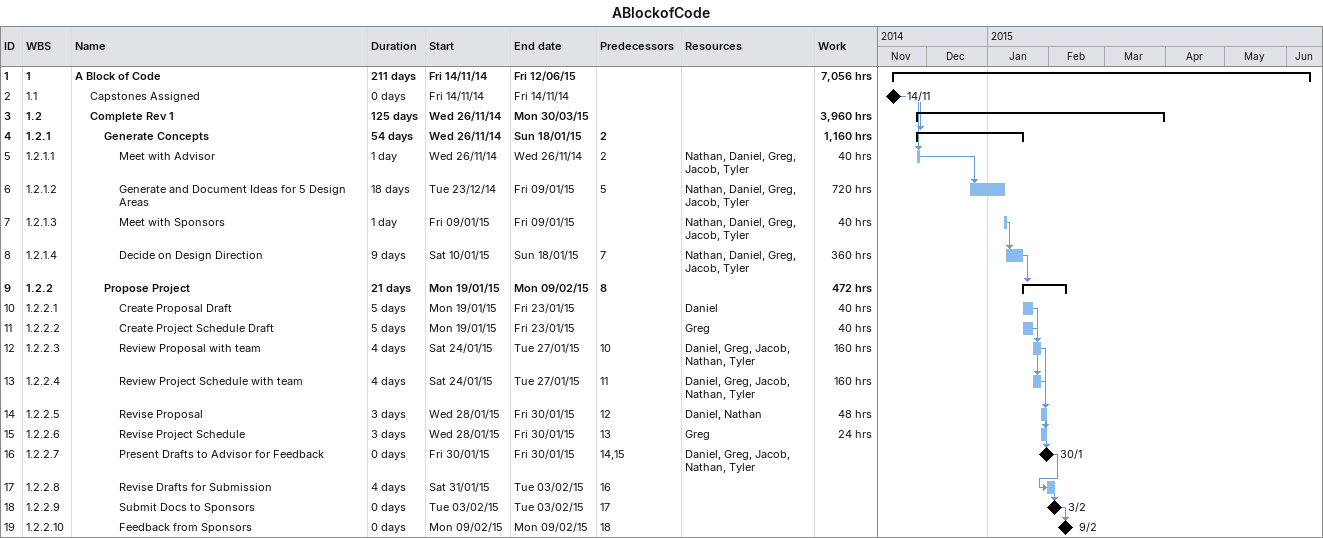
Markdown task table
ABlockofCode

| ID | WBS | Task | Duration | Start | Finish | Predecessors | Resources | Work (h) |
|---|---|---|---|---|---|---|---|---|
| 1 | 1 | **A Block of Code** | 211d | 2014-11-14 | 2015-06-12 |  |  | 7056 |
| 2 | 1.1 | Capstones Assigned | 0d | 2014-11-14 | 2014-11-14 |  |  |  |
| 3 | 1.2 | **Complete Rev 1** | 125d | 2014-11-26 | 2015-03-30 |  |  | 3960 |
| 4 | 1.2.1 | **Generate Concepts** | 54d | 2014-11-26 | 2015-01-18 | 2 |  | 1160 |
| 5 | 1.2.1.1 | Meet with Advisor | 1d | 2014-11-26 | 2014-11-26 | 2 | Nathan, Daniel, Greg, Jacob, Tyler | 40 |
| 6 | 1.2.1.2 | Generate and Document Ideas for 5 Design Areas | 18d | 2014-12-23 | 2015-01-09 | 5 | Nathan, Daniel, Greg, Jacob, Tyler | 720 |
| 7 | 1.2.1.3 | Meet with Sponsors | 1d | 2015-01-09 | 2015-01-09 |  | Nathan, Daniel, Greg, Jacob, Tyler | 40 |
| 8 | 1.2.1.4 | Decide on Design Direction | 9d | 2015-01-10 | 2015-01-18 | 7 | Nathan, Daniel, Greg, Jacob, Tyler | 360 |
| 9 | 1.2.2 | **Propose Project** | 21d | 2015-01-19 | 2015-02-09 | 8 |  | 472 |
| 10 | 1.2.2.1 | Create Proposal Draft | 5d | 2015-01-19 | 2015-01-23 |  | Daniel | 40 |
| 11 | 1.2.2.2 | Create Project Schedule Draft | 5d | 2015-01-19 | 2015-01-23 |  | Greg | 40 |
| 12 | 1.2.2.3 | Review Proposal with team | 4d | 2015-01-24 | 2015-01-27 | 10 | Daniel, Greg, Jacob, Nathan, Tyler | 160 |
| 13 | 1.2.2.4 | Review Project Schedule with team | 4d | 2015-01-24 | 2015-01-27 | 11 | Daniel, Greg, Jacob, Nathan, Tyler | 160 |
| 14 | 1.2.2.5 | Revise Proposal | 3d | 2015-01-28 | 2015-01-30 | 12 | Daniel, Nathan | 48 |
| 15 | 1.2.2.6 | Revise Project Schedule | 3d | 2015-01-28 | 2015-01-30 | 13 | Greg | 24 |
| 16 | 1.2.2.7 | Present Drafts to Advisor for Feedback | 0d | 2015-01-30 | 2015-01-30 | 14, 15 | Daniel, Greg, Jacob, Nathan, Tyler |  |
| 17 | 1.2.2.8 | Revise Drafts for Submission | 4d | 2015-01-31 | 2015-02-03 | 16 |  |  |
| 18 | 1.2.2.9 | Submit Docs to Sponsors | 0d | 2015-02-03 | 2015-02-03 | 17 |  |  |
| 19 | 1.2.2.10 | Feedback from Sponsors | 0d | 2015-02-09 | 2015-02-09 | 18 |  |  |
